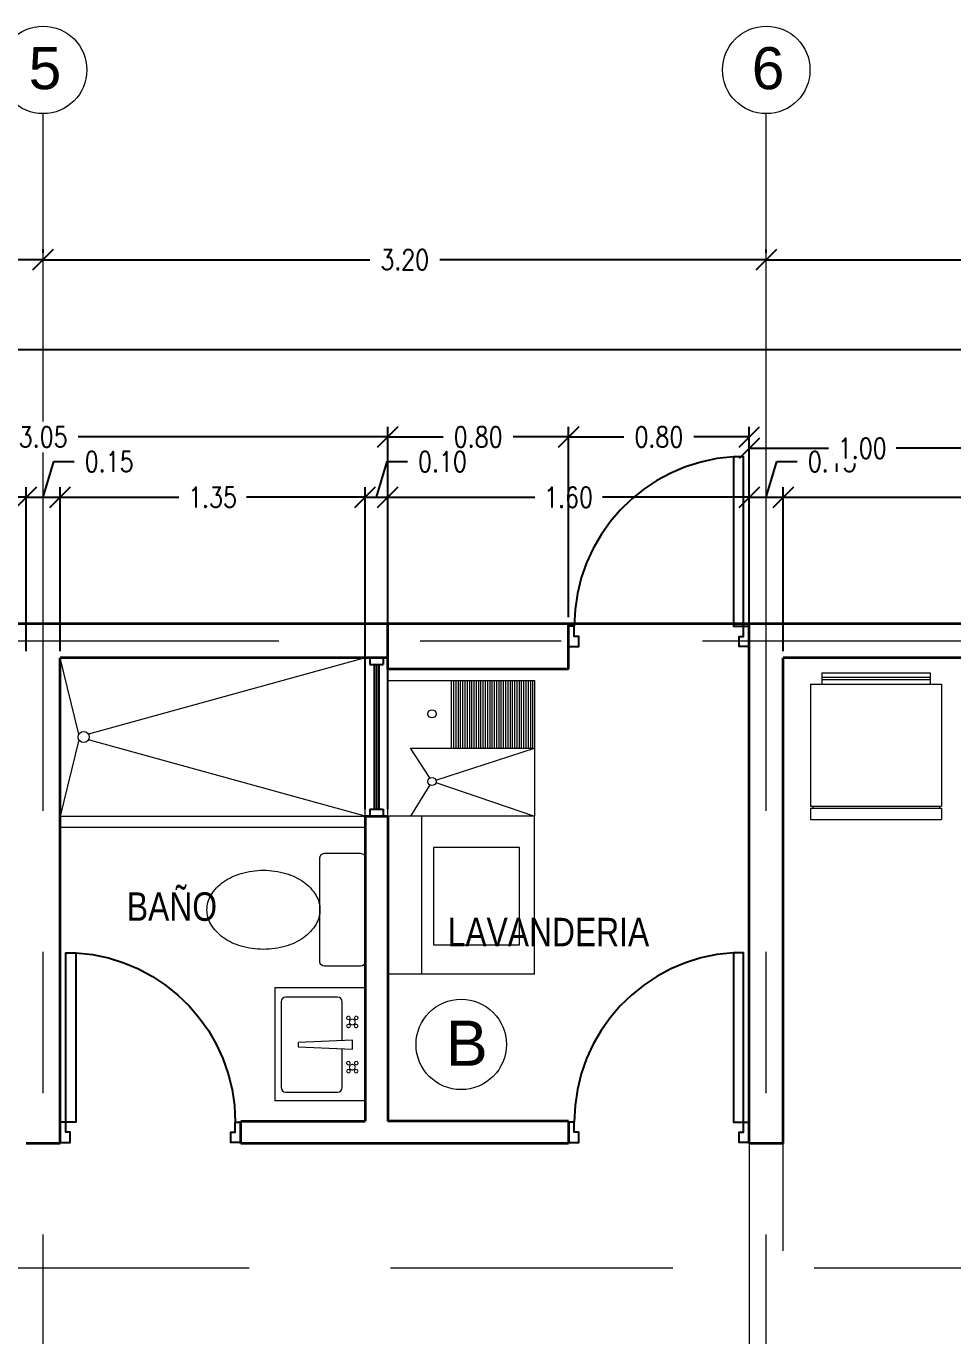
# Model space of a CAD drawing. Header units: metres. Extents: x -255 to -21, y -382 to -241.
# Drawn here: x -30.74 to -26.64, y -296.68 to -290.88 of the extents above; entities that cross this region are included whole.
import ezdxf

# ---------------------------------------------------------------- set-up
doc = ezdxf.new("R2010")
doc.units = ezdxf.units.M
doc.header["$LTSCALE"] = 5
doc.header["$MEASUREMENT"] = 0
doc.linetypes.add('CENTER2', pattern=[1.125, 0.75, -0.125, 0.125, -0.125])
doc.linetypes.add('HIDDEN', pattern=[0.375, 0.25, -0.125])
doc.layers.get('0').update_dxf_attribs({"color": 30})
for name, color, linetype, lineweight in [('A-ANNO-DIMS', 3, 'Continuous', 18), ('A-ANNO-SYMB', 3, 'Continuous', 18), ('A-ANNO-TEXT', 3, 'Continuous', 18), ('A-DOOR-FULL', 4, 'Continuous', 25), ('A-FLOR-LEVL', 7, 'Continuous', 35), ('A-FLOR-OVHD', 3, 'HIDDEN', 18), ('A-FURN', 8, 'Continuous', 18), ('A-GLAZ-FULL', 4, 'Continuous', 25), ('A-WALL-FULL-EXTR', 7, 'Continuous', 35), ('A-WALL-FULL-INTR', 7, 'Continuous', 35)]:
    doc.layers.add(name, color=color, linetype=linetype, lineweight=lineweight)
doc.styles.add('E-ROMANS', font='romans.shx', dxfattribs={"width": 0.8})
doc.styles.get("Standard").update_dxf_attribs({"font": 'arial.ttf'})
doc.dimstyles.new('E-0050_TICK_18', dxfattribs={"dimscale": 0.001, "dimtxt": 90, "dimasz": 90, "dimexe": 45, "dimexo": 30, "dimgap": 45, "dimtad": 0, "dimzin": 0, "dimdsep": 46, "dimtxsty": 'E-ROMANS', "dimblk": 'OBLIQUE', "dimcen": 45, "dimclrd": 256, "dimclre": 256, "dimclrt": 256, "dimadec": 0, "dimazin": 0, "dimtfac": 1, "dimtmove": 1, "dimatfit": 3, "dimldrblk": 'OPEN90', "dimfxl": 1, "dimtfill": 1, "dimtolj": 1, "dimtzin": 0, "dimarcsym": 0})

# ---------------------------------------------------------------- blocks, each defined once
blk = doc.blocks.new('INOD')
for p, q in [((0.2300000000000004, 0), (-0.2300000000000004, 0)), ((-0.25, -0.02000000000000313), (-0.25, -0.1799999999999997)), ((0.25, -0.1799999999999997), (0.25, -0.02000000000000313)), ((-0.2300000000000004, -0.2000000000000028), (0.2300000000000004, -0.2000000000000028))]:
    blk.add_line(p, q)
blk.add_lwpolyline([(-0.1750000000000007, -0.4500000000000028, 0.07067000486751854), (-0.1609207283824503, -0.5491152911856858, 0.08231393903307734), (-0.1237436867076447, -0.6267766952966412, 0.1068415809708459), (-0.06344601507280245, -0.6826346648153248, 0.1343800092874279), (0, -0.7000000000000028, 0.1343800092873677), (0.063446015072806, -0.6826346648153319, 0.1068415809707988), (0.1237436867076447, -0.6267766952966412, 0.08231393903307746), (0.1609207283824503, -0.5491152911856858, 0.07067000486751854), (0.1750000000000007, -0.4500000000000028, 0.07067000486752857), (0.1609207283824503, -0.3508847088143341, 0.08231393903311301), (0.1237436867076447, -0.2732233047033645, 0.1068415809708164), (0.06344601507280956, -0.2173653351846809, 0.1343800092874134), (0, -0.2000000000000028, 0.1343800092874061), (-0.06344601507281311, -0.2173653351846809, 0.1068415809708011), (-0.1237436867076447, -0.2732233047033645, 0.08231393903307833), (-0.1609207283824468, -0.3508847088143128, 0.07067000486753118)], format="xyb", close=True)
for centre, start, end in [((-0.2300000000000004, -0.02000000000000313), 90, 180), ((0.2300000000000004, -0.02000000000000313), 0, 90), ((-0.2300000000000004, -0.1799999999999997), 180, 270), ((0.2300000000000004, -0.1799999999999997), 270, 0)]:
    blk.add_arc(centre, 0.02, start, end)
blk = doc.blocks.new('DOOR-75')
for points in [[(-0.0700000000000216, 0.8400000000000318), (-0.0700000000000216, 0.09000000000003183), (-0.02500000000003411, 0.09000000000003183), (-0.02500000000003411, 0.8400000000000318), (-0.0700000000000216, 0.8400000000000318)], [(-0.7750000000000057, 0.09000000000000341), (-0.8000000000000114, 0.09000000000000341), (-0.8000000000000114, 0), (-0.7550000000000239, 0), (-0.7549999999999955, 0.04499999999998749), (-0.7750000000000057, 0.04499999999998749), (-0.7750000000000057, 0.09000000000000341)], [(-0.02500000000000568, 0.09000000000000341), (0, 0.09000000000000341), (0, 0), (-0.04499999999998749, 0), (-0.04500000000001592, 0.04499999999998749), (-0.02500000000000568, 0.04499999999998749), (-0.02500000000000568, 0.09000000000000341)]]:
    blk.add_lwpolyline(points)
at = {"linetype": 'HIDDEN'}
blk.add_arc((-0.02251399347244387, 0.08901315386418673), 0.7524866536258306, 93.61807986236246, 179.9248596177137, dxfattribs=at)
blk = doc.blocks.new('_Oblique')
at = {"color": 0, "linetype": 'ByBlock', "lineweight": -2}
blk.add_line((-0.5, -0.5), (0.5, 0.5), dxfattribs=at)
blk = doc.blocks.new('*D452')
at = {"layer": 'A-ANNO-DIMS', "lineweight": -2, "transparency": 16777216}
for p, q in [((-33.79326703362844, -293.5006585874729), (-33.79326703362844, -292.9244126600009)), ((-33.79326703362844, -292.9694126600009), (-32.42298131934272, -292.9694126600009)), ((-30.74326703362843, -292.9694126600009), (-32.11355274791415, -292.9694126600009)), ((-30.74326703362843, -293.6506585874724), (-30.74326703362843, -292.9244126600009))]:
    blk.add_line(p, q, dxfattribs=at)
at = {"layer": 'A-ANNO-DIMS', "lineweight": -2, "transparency": 16777216, "xscale": 0.09, "yscale": 0.09, "zscale": 0.09, "rotation": 180}
blk.add_blockref('_Oblique', (-33.79326703362844, -292.9694126600009), dxfattribs=at)
at = {"layer": 'A-ANNO-DIMS', "lineweight": -2, "transparency": 16777216, "xscale": 0.09, "yscale": 0.09, "zscale": 0.09}
blk.add_blockref('_Oblique', (-30.74326703362843, -292.9694126600009), dxfattribs=at)
at = {"layer": 'A-ANNO-DIMS', "transparency": 16777216, "insert": (-32.26826703362843, -292.9694126600009), "char_height": 0.09, "attachment_point": 5, "style": 'E-ROMANS', "bg_fill": 3, "box_fill_scale": 1.25, "bg_fill_color": 256, "bg_fill_true_color": 13158600, "bg_fill_transparency": 0}
blk.add_mtext('\\A1;3.05', dxfattribs=at)
blk = doc.blocks.new('_Open90')
at = {"color": 0, "linetype": 'ByBlock', "lineweight": -2}
for p, q in [((0, 0), (-1, 0)), ((-0.5, 0.5), (0, 0)), ((0, 0), (-0.5, -0.5))]:
    blk.add_line(p, q, dxfattribs=at)
blk = doc.blocks.new('*D453')
at = {"layer": 'A-ANNO-DIMS', "lineweight": -2, "transparency": 16777216}
for p, q in [((-30.66826703362844, -292.9694126600009), (-30.62101703362844, -292.8119126600009)), ((-30.62101703362844, -292.8119126600009), (-30.53101703362844, -292.8119126600009)), ((-30.74326703362843, -293.6506585874724), (-30.74326703362843, -292.9244126600009)), ((-30.74326703362843, -292.9694126600009), (-30.59326703362845, -292.9694126600009)), ((-30.59326703362845, -293.6506585874718), (-30.59326703362845, -292.9244126600009))]:
    blk.add_line(p, q, dxfattribs=at)
at = {"layer": 'A-ANNO-DIMS', "lineweight": -2, "transparency": 16777216, "xscale": 0.09, "yscale": 0.09, "zscale": 0.09, "rotation": 180}
blk.add_blockref('_Oblique', (-30.74326703362843, -292.9694126600009), dxfattribs=at)
at = {"layer": 'A-ANNO-DIMS', "lineweight": -2, "transparency": 16777216, "xscale": 0.09, "yscale": 0.09, "zscale": 0.09}
blk.add_blockref('_Oblique', (-30.59326703362845, -292.9694126600009), dxfattribs=at)
at = {"layer": 'A-ANNO-DIMS', "transparency": 16777216, "insert": (-30.37630274791415, -292.8119126600009), "char_height": 0.09, "attachment_point": 5, "style": 'E-ROMANS', "bg_fill": 3, "box_fill_scale": 1.25, "bg_fill_color": 256, "bg_fill_true_color": 13158600, "bg_fill_transparency": 0}
blk.add_mtext('\\A1;0.15', dxfattribs=at)
blk = doc.blocks.new('*D454')
at = {"layer": 'A-ANNO-DIMS', "lineweight": -2, "transparency": 16777216}
for p, q in [((-30.59326703362845, -293.6506585874718), (-30.59326703362845, -292.9244126600009)), ((-30.59326703362845, -292.9694126600009), (-30.06783846219977, -292.9694126600009)), ((-29.24326703362823, -292.9694126600009), (-29.76869560505691, -292.9694126600009)), ((-29.24326703362823, -294.3506585874761), (-29.24326703362823, -292.9244126600009))]:
    blk.add_line(p, q, dxfattribs=at)
at = {"layer": 'A-ANNO-DIMS', "lineweight": -2, "transparency": 16777216, "xscale": 0.09, "yscale": 0.09, "zscale": 0.09, "rotation": 180}
blk.add_blockref('_Oblique', (-30.59326703362845, -292.9694126600009), dxfattribs=at)
at = {"layer": 'A-ANNO-DIMS', "lineweight": -2, "transparency": 16777216, "xscale": 0.09, "yscale": 0.09, "zscale": 0.09}
blk.add_blockref('_Oblique', (-29.24326703362823, -292.9694126600009), dxfattribs=at)
at = {"layer": 'A-ANNO-DIMS', "transparency": 16777216, "insert": (-29.91826703362834, -292.9694126600009), "char_height": 0.09, "attachment_point": 5, "style": 'E-ROMANS', "bg_fill": 3, "box_fill_scale": 1.25, "bg_fill_color": 256, "bg_fill_true_color": 13158600, "bg_fill_transparency": 0}
blk.add_mtext('\\A1;1.35', dxfattribs=at)
blk = doc.blocks.new('*D455')
at = {"layer": 'A-ANNO-DIMS', "lineweight": -2, "transparency": 16777216}
for p, q in [((-29.19326703362833, -292.9694126600009), (-29.14601703362833, -292.8119126600009)), ((-29.14601703362833, -292.8119126600009), (-29.05601703362833, -292.8119126600009)), ((-29.24326703362823, -294.3506585874761), (-29.24326703362823, -292.9244126600009)), ((-29.24326703362823, -292.9694126600009), (-29.14326703362843, -292.9694126600009)), ((-29.14326703362843, -294.3506585874761), (-29.14326703362843, -292.9244126600009))]:
    blk.add_line(p, q, dxfattribs=at)
at = {"layer": 'A-ANNO-DIMS', "lineweight": -2, "transparency": 16777216, "xscale": 0.09, "yscale": 0.09, "zscale": 0.09, "rotation": 180}
blk.add_blockref('_Oblique', (-29.24326703362823, -292.9694126600009), dxfattribs=at)
at = {"layer": 'A-ANNO-DIMS', "lineweight": -2, "transparency": 16777216, "xscale": 0.09, "yscale": 0.09, "zscale": 0.09}
blk.add_blockref('_Oblique', (-29.14326703362843, -292.9694126600009), dxfattribs=at)
at = {"layer": 'A-ANNO-DIMS', "transparency": 16777216, "insert": (-28.90130274791404, -292.8119126600009), "char_height": 0.09, "attachment_point": 5, "style": 'E-ROMANS', "bg_fill": 3, "box_fill_scale": 1.25, "bg_fill_color": 256, "bg_fill_true_color": 13158600, "bg_fill_transparency": 0}
blk.add_mtext('\\A1;0.10', dxfattribs=at)
blk = doc.blocks.new('*D456')
at = {"layer": 'A-ANNO-DIMS', "lineweight": -2, "transparency": 16777216}
for p, q in [((-29.14326703362843, -294.3506585874761), (-29.14326703362843, -292.9244126600009)), ((-29.14326703362843, -292.9694126600009), (-28.49283846219986, -292.9694126600009)), ((-27.54326703362844, -292.9694126600009), (-28.19369560505701, -292.9694126600009)), ((-27.54326703362844, -293.5006585874725), (-27.54326703362844, -292.9244126600009))]:
    blk.add_line(p, q, dxfattribs=at)
at = {"layer": 'A-ANNO-DIMS', "lineweight": -2, "transparency": 16777216, "xscale": 0.09, "yscale": 0.09, "zscale": 0.09, "rotation": 180}
blk.add_blockref('_Oblique', (-29.14326703362843, -292.9694126600009), dxfattribs=at)
at = {"layer": 'A-ANNO-DIMS', "lineweight": -2, "transparency": 16777216, "xscale": 0.09, "yscale": 0.09, "zscale": 0.09}
blk.add_blockref('_Oblique', (-27.54326703362844, -292.9694126600009), dxfattribs=at)
at = {"layer": 'A-ANNO-DIMS', "transparency": 16777216, "insert": (-28.34326703362844, -292.9694126600009), "char_height": 0.09, "attachment_point": 5, "style": 'E-ROMANS', "bg_fill": 3, "box_fill_scale": 1.25, "bg_fill_color": 256, "bg_fill_true_color": 13158600, "bg_fill_transparency": 0}
blk.add_mtext('\\A1;1.60', dxfattribs=at)
blk = doc.blocks.new('*D457')
at = {"layer": 'A-ANNO-DIMS', "lineweight": -2, "transparency": 16777216}
for p, q in [((-27.46826703362844, -292.9694126600009), (-27.42101703362844, -292.8119126600009)), ((-27.42101703362844, -292.8119126600009), (-27.33101703362844, -292.8119126600009)), ((-27.54326703362844, -293.5006585874725), (-27.54326703362844, -292.9244126600009)), ((-27.54326703362844, -292.9694126600009), (-27.39326703362843, -292.9694126600009)), ((-27.39326703362843, -293.6506585874724), (-27.39326703362843, -292.9244126600009))]:
    blk.add_line(p, q, dxfattribs=at)
at = {"layer": 'A-ANNO-DIMS', "lineweight": -2, "transparency": 16777216, "xscale": 0.09, "yscale": 0.09, "zscale": 0.09, "rotation": 180}
blk.add_blockref('_Oblique', (-27.54326703362844, -292.9694126600009), dxfattribs=at)
at = {"layer": 'A-ANNO-DIMS', "lineweight": -2, "transparency": 16777216, "xscale": 0.09, "yscale": 0.09, "zscale": 0.09}
blk.add_blockref('_Oblique', (-27.39326703362843, -292.9694126600009), dxfattribs=at)
at = {"layer": 'A-ANNO-DIMS', "transparency": 16777216, "insert": (-27.17630274791415, -292.8119126600009), "char_height": 0.09, "attachment_point": 5, "style": 'E-ROMANS', "bg_fill": 3, "box_fill_scale": 1.25, "bg_fill_color": 256, "bg_fill_true_color": 13158600, "bg_fill_transparency": 0}
blk.add_mtext('\\A1;0.15', dxfattribs=at)
blk = doc.blocks.new('*D458')
at = {"layer": 'A-ANNO-DIMS', "lineweight": -2, "transparency": 16777216}
for p, q in [((-27.39326703362843, -293.6506585874724), (-27.39326703362843, -292.9244126600009)), ((-27.39326703362843, -292.9694126600009), (-26.02298131934272, -292.9694126600009)), ((-24.34326703362844, -292.9694126600009), (-25.71355274791415, -292.9694126600009)), ((-24.34326703362844, -293.6506585874723), (-24.34326703362844, -292.9244126600009))]:
    blk.add_line(p, q, dxfattribs=at)
at = {"layer": 'A-ANNO-DIMS', "lineweight": -2, "transparency": 16777216, "xscale": 0.09, "yscale": 0.09, "zscale": 0.09, "rotation": 180}
blk.add_blockref('_Oblique', (-27.39326703362843, -292.9694126600009), dxfattribs=at)
at = {"layer": 'A-ANNO-DIMS', "lineweight": -2, "transparency": 16777216, "xscale": 0.09, "yscale": 0.09, "zscale": 0.09}
blk.add_blockref('_Oblique', (-24.34326703362844, -292.9694126600009), dxfattribs=at)
at = {"layer": 'A-ANNO-DIMS', "transparency": 16777216, "insert": (-25.86826703362843, -292.9694126600009), "char_height": 0.09, "attachment_point": 5, "style": 'E-ROMANS', "bg_fill": 3, "box_fill_scale": 1.25, "bg_fill_color": 256, "bg_fill_true_color": 13158600, "bg_fill_transparency": 0}
blk.add_mtext('\\A1;3.05', dxfattribs=at)
blk = doc.blocks.new('*D467')
at = {"layer": 'A-ANNO-DIMS', "lineweight": -2, "transparency": 16777216}
for p, q in [((-32.19326703362842, -293.5006585874726), (-32.19326703362842, -292.6576192686562)), ((-29.14326703362836, -293.5006585874723), (-29.14326703362836, -292.6576192686562)), ((-32.19326703362842, -292.7026192686562), (-30.82298131934267, -292.7026192686562)), ((-29.14326703362836, -292.7026192686562), (-30.5135527479141, -292.7026192686562))]:
    blk.add_line(p, q, dxfattribs=at)
at = {"layer": 'A-ANNO-DIMS', "lineweight": -2, "transparency": 16777216, "xscale": 0.09, "yscale": 0.09, "zscale": 0.09, "rotation": 180}
blk.add_blockref('_Oblique', (-32.19326703362842, -292.7026192686562), dxfattribs=at)
at = {"layer": 'A-ANNO-DIMS', "lineweight": -2, "transparency": 16777216, "xscale": 0.09, "yscale": 0.09, "zscale": 0.09}
blk.add_blockref('_Oblique', (-29.14326703362836, -292.7026192686562), dxfattribs=at)
at = {"layer": 'A-ANNO-DIMS', "transparency": 16777216, "insert": (-30.66826703362839, -292.7026192686562), "char_height": 0.09, "attachment_point": 5, "style": 'E-ROMANS', "bg_fill": 3, "box_fill_scale": 1.25, "bg_fill_color": 256, "bg_fill_true_color": 13158600, "bg_fill_transparency": 0}
blk.add_mtext('\\A1;3.05', dxfattribs=at)
blk = doc.blocks.new('*D268')
at = {"layer": 'A-ANNO-DIMS', "lineweight": -2, "transparency": 16777216}
for p, q in [((-28.34326703362834, -293.5006585874723), (-28.34326703362834, -292.6576192686562)), ((-27.54326703362844, -293.5006585874725), (-27.54326703362844, -292.6576192686562)), ((-28.34326703362834, -292.7026192686562), (-28.09798131934268, -292.7026192686562)), ((-27.54326703362844, -292.7026192686562), (-27.78855274791411, -292.7026192686562))]:
    blk.add_line(p, q, dxfattribs=at)
at = {"layer": 'A-ANNO-DIMS', "lineweight": -2, "transparency": 16777216, "xscale": 0.09, "yscale": 0.09, "zscale": 0.09, "rotation": 180}
blk.add_blockref('_Oblique', (-28.34326703362834, -292.7026192686562), dxfattribs=at)
at = {"layer": 'A-ANNO-DIMS', "lineweight": -2, "transparency": 16777216, "xscale": 0.09, "yscale": 0.09, "zscale": 0.09}
blk.add_blockref('_Oblique', (-27.54326703362844, -292.7026192686562), dxfattribs=at)
at = {"layer": 'A-ANNO-DIMS', "transparency": 16777216, "insert": (-27.94326703362839, -292.7026192686562), "char_height": 0.09, "attachment_point": 5, "style": 'E-ROMANS', "bg_fill": 3, "box_fill_scale": 1.25, "bg_fill_color": 256, "bg_fill_true_color": 13158600, "bg_fill_transparency": 0}
blk.add_mtext('\\A1;0.80', dxfattribs=at)
blk = doc.blocks.new('*D269')
at = {"layer": 'A-ANNO-DIMS', "lineweight": -2, "transparency": 16777216}
for p, q in [((-27.54326703362844, -293.5506585874722), (-27.54326703362844, -292.7076192686559)), ((-26.54326703362842, -293.5506585874721), (-26.54326703362842, -292.7076192686559)), ((-27.54326703362844, -292.7526192686559), (-27.19283846219986, -292.7526192686559)), ((-26.54326703362842, -292.7526192686559), (-26.893695605057, -292.7526192686559))]:
    blk.add_line(p, q, dxfattribs=at)
at = {"layer": 'A-ANNO-DIMS', "lineweight": -2, "transparency": 16777216, "xscale": 0.09, "yscale": 0.09, "zscale": 0.09, "rotation": 180}
blk.add_blockref('_Oblique', (-27.54326703362844, -292.7526192686559), dxfattribs=at)
at = {"layer": 'A-ANNO-DIMS', "lineweight": -2, "transparency": 16777216, "xscale": 0.09, "yscale": 0.09, "zscale": 0.09}
blk.add_blockref('_Oblique', (-26.54326703362842, -292.7526192686559), dxfattribs=at)
at = {"layer": 'A-ANNO-DIMS', "transparency": 16777216, "insert": (-27.04326703362843, -292.7526192686559), "char_height": 0.09, "attachment_point": 5, "style": 'E-ROMANS', "bg_fill": 3, "box_fill_scale": 1.25, "bg_fill_color": 256, "bg_fill_true_color": 13158600, "bg_fill_transparency": 0}
blk.add_mtext('\\A1;1.00', dxfattribs=at)
blk = doc.blocks.new('*D468')
at = {"layer": 'A-ANNO-DIMS', "lineweight": -2, "transparency": 16777216}
for p, q in [((-43.54326703362847, -293.5006585874723), (-43.54326703362847, -292.2721861110086)), ((-24.19326703362844, -293.5006585874723), (-24.19326703362844, -292.2721861110086)), ((-43.54326703362847, -292.3171861110087), (-34.0521241764856, -292.3171861110087)), ((-24.19326703362844, -292.3171861110087), (-33.68440989077131, -292.3171861110087))]:
    blk.add_line(p, q, dxfattribs=at)
at = {"layer": 'A-ANNO-DIMS', "lineweight": -2, "transparency": 16777216, "xscale": 0.09, "yscale": 0.09, "zscale": 0.09, "rotation": 180}
blk.add_blockref('_Oblique', (-43.54326703362847, -292.3171861110087), dxfattribs=at)
at = {"layer": 'A-ANNO-DIMS', "lineweight": -2, "transparency": 16777216, "xscale": 0.09, "yscale": 0.09, "zscale": 0.09}
blk.add_blockref('_Oblique', (-24.19326703362844, -292.3171861110087), dxfattribs=at)
at = {"layer": 'A-ANNO-DIMS', "transparency": 16777216, "insert": (-33.86826703362846, -292.3171861110087), "char_height": 0.09, "attachment_point": 5, "style": 'E-ROMANS', "bg_fill": 3, "box_fill_scale": 1.25, "bg_fill_color": 256, "bg_fill_true_color": 13158600, "bg_fill_transparency": 0}
blk.add_mtext('\\A1;19.35', dxfattribs=at)
blk = doc.blocks.new('*D275')
at = {"layer": 'A-ANNO-DIMS', "lineweight": -2, "transparency": 16777216}
for p, q in [((-33.86826703362846, -291.8883245157544), (-33.86826703362846, -291.8733245157543)), ((-30.66826703362847, -291.8883245157544), (-30.66826703362847, -291.8733245157543)), ((-33.86826703362846, -291.9183245157544), (-32.42298131934275, -291.9183245157544)), ((-30.66826703362847, -291.9183245157544), (-32.11355274791418, -291.9183245157544))]:
    blk.add_line(p, q, dxfattribs=at)
at = {"layer": 'A-ANNO-DIMS', "lineweight": -2, "transparency": 16777216, "xscale": 0.09, "yscale": 0.09, "zscale": 0.09, "rotation": 180}
blk.add_blockref('_Oblique', (-33.86826703362846, -291.9183245157544), dxfattribs=at)
at = {"layer": 'A-ANNO-DIMS', "lineweight": -2, "transparency": 16777216, "xscale": 0.09, "yscale": 0.09, "zscale": 0.09}
blk.add_blockref('_Oblique', (-30.66826703362847, -291.9183245157544), dxfattribs=at)
at = {"layer": 'A-ANNO-DIMS', "transparency": 16777216, "insert": (-32.26826703362846, -291.9183245157544), "char_height": 0.09, "attachment_point": 5, "style": 'E-ROMANS', "bg_fill": 3, "box_fill_scale": 1.25, "bg_fill_color": 256, "bg_fill_true_color": 13158600, "bg_fill_transparency": 0}
blk.add_mtext('\\A1;3.20', dxfattribs=at)
blk = doc.blocks.new('*D276')
at = {"layer": 'A-ANNO-DIMS', "lineweight": -2, "transparency": 16777216}
for p, q in [((-30.66826703362847, -291.8883245157544), (-30.66826703362847, -291.8733245157543)), ((-27.46826703362845, -291.8883245157544), (-27.46826703362845, -291.8733245157543)), ((-30.66826703362847, -291.9183245157544), (-29.22298131934274, -291.9183245157544)), ((-27.46826703362845, -291.9183245157544), (-28.91355274791417, -291.9183245157544))]:
    blk.add_line(p, q, dxfattribs=at)
at = {"layer": 'A-ANNO-DIMS', "lineweight": -2, "transparency": 16777216, "xscale": 0.09, "yscale": 0.09, "zscale": 0.09, "rotation": 180}
blk.add_blockref('_Oblique', (-30.66826703362847, -291.9183245157544), dxfattribs=at)
at = {"layer": 'A-ANNO-DIMS', "lineweight": -2, "transparency": 16777216, "xscale": 0.09, "yscale": 0.09, "zscale": 0.09}
blk.add_blockref('_Oblique', (-27.46826703362845, -291.9183245157544), dxfattribs=at)
at = {"layer": 'A-ANNO-DIMS', "transparency": 16777216, "insert": (-29.06826703362846, -291.9183245157544), "char_height": 0.09, "attachment_point": 5, "style": 'E-ROMANS', "bg_fill": 3, "box_fill_scale": 1.25, "bg_fill_color": 256, "bg_fill_true_color": 13158600, "bg_fill_transparency": 0}
blk.add_mtext('\\A1;3.20', dxfattribs=at)
blk = doc.blocks.new('*D277')
at = {"layer": 'A-ANNO-DIMS', "lineweight": -2, "transparency": 16777216}
for p, q in [((-27.46826703362845, -291.8883245157544), (-27.46826703362845, -291.8733245157543)), ((-24.26826703362846, -291.8883245157544), (-24.26826703362846, -291.8733245157543)), ((-27.46826703362845, -291.9183245157544), (-26.02298131934274, -291.9183245157544)), ((-24.26826703362846, -291.9183245157544), (-25.71355274791417, -291.9183245157544))]:
    blk.add_line(p, q, dxfattribs=at)
at = {"layer": 'A-ANNO-DIMS', "lineweight": -2, "transparency": 16777216, "xscale": 0.09, "yscale": 0.09, "zscale": 0.09, "rotation": 180}
blk.add_blockref('_Oblique', (-27.46826703362845, -291.9183245157544), dxfattribs=at)
at = {"layer": 'A-ANNO-DIMS', "lineweight": -2, "transparency": 16777216, "xscale": 0.09, "yscale": 0.09, "zscale": 0.09}
blk.add_blockref('_Oblique', (-24.26826703362846, -291.9183245157544), dxfattribs=at)
at = {"layer": 'A-ANNO-DIMS', "transparency": 16777216, "insert": (-25.86826703362846, -291.9183245157544), "char_height": 0.09, "attachment_point": 5, "style": 'E-ROMANS', "bg_fill": 3, "box_fill_scale": 1.25, "bg_fill_color": 256, "bg_fill_true_color": 13158600, "bg_fill_transparency": 0}
blk.add_mtext('\\A1;3.20', dxfattribs=at)
blk = doc.blocks.new('*D531')
at = {"layer": 'A-ANNO-DIMS', "lineweight": -2, "transparency": 16777216}
for p, q in [((-29.14326703362836, -293.5006585874723), (-29.14326703362836, -292.6576192686562)), ((-28.34326703362834, -293.5006585874723), (-28.34326703362834, -292.6576192686562)), ((-29.14326703362836, -292.7026192686562), (-28.89798131934264, -292.7026192686562)), ((-28.34326703362834, -292.7026192686562), (-28.58855274791407, -292.7026192686562))]:
    blk.add_line(p, q, dxfattribs=at)
at = {"layer": 'A-ANNO-DIMS', "lineweight": -2, "transparency": 16777216, "xscale": 0.09, "yscale": 0.09, "zscale": 0.09, "rotation": 180}
blk.add_blockref('_Oblique', (-29.14326703362836, -292.7026192686562), dxfattribs=at)
at = {"layer": 'A-ANNO-DIMS', "lineweight": -2, "transparency": 16777216, "xscale": 0.09, "yscale": 0.09, "zscale": 0.09}
blk.add_blockref('_Oblique', (-28.34326703362834, -292.7026192686562), dxfattribs=at)
at = {"layer": 'A-ANNO-DIMS', "transparency": 16777216, "insert": (-28.74326703362835, -292.7026192686562), "char_height": 0.09, "attachment_point": 5, "style": 'E-ROMANS', "bg_fill": 3, "box_fill_scale": 1.25, "bg_fill_color": 256, "bg_fill_true_color": 13158600, "bg_fill_transparency": 0}
blk.add_mtext('\\A1;0.80', dxfattribs=at)

msp = doc.modelspace()

# ---------------------------------------------------------------- linework, layer by layer
at = {"layer": 'A-ANNO-SYMB', "linetype": 'CENTER2'}
for p, q in [((-30.66826703362847, -305.6074664476688), (-30.66826703362847, -291.2716229807813)), ((-27.46826703362848, -305.6074664476688), (-27.46826703362845, -291.2716229807813)), ((-44.6252608537549, -293.6056585874724), (-23.26826703362846, -293.6056585874724))]:
    msp.add_line(p, q, dxfattribs=at)
at = {"layer": 'A-ANNO-SYMB', "linetype": 'HIDDEN'}
msp.add_lwpolyline([(-44.71673002952647, -296.1299326320494), (-44.71673002952647, -296.3806585874723), (-40.6443573583843, -296.3806585874723), (-40.6443573583843, -294.9471953948263), (-31.00606788825855, -294.9471953948263), (-31.00606788825855, -296.3806585874723), (-31.00606788825855, -296.3806585874723), (-22.95501839538429, -296.3806585874723), (-22.95501839538433, -296.1299326320494)], dxfattribs=at)
at = {"layer": 'A-ANNO-SYMB', "linetype": 'CENTER2'}
for centre in [(-30.66826703362847, -291.0780810475501), (-27.46826703362845, -291.0780810475501)]:
    msp.add_circle(centre, 0.1935419332312169, dxfattribs=at)
at = {"layer": 'A-FLOR-OVHD'}
for p, q in [((-27.5432670336285, -295.830658587473), (-27.54326703362853, -296.7306585874721)), ((-27.39326703362845, -298.1806585874723), (-27.39326703362848, -295.830658587473))]:
    msp.add_line(p, q, dxfattribs=at)
at = {"layer": 'A-FURN'}
for p, q in [((-30.50994583833375, -294.0182712862528), (-30.59326703362814, -293.680658587473)), ((-29.24326703362879, -293.6806585874727), (-30.46747509129273, -294.0182712862528)), ((-29.24326703361856, -294.380658587476), (-29.24326703362901, -293.6806585874728)), ((-29.14326703362843, -294.380658587476), (-29.14326703362838, -293.7306585874722)), ((-29.14326703362843, -293.7806585874722), (-28.4932670336284, -293.7806585874722)), ((-28.86225216107286, -293.7806585874722), (-28.86225216107286, -294.0806585874723)), ((-28.85225216107287, -293.7806585874722), (-28.85225216107287, -294.0806585874723)), ((-28.84225216107288, -293.7806585874722), (-28.84225216107288, -294.0806585874723)), ((-28.83225216107289, -293.7806585874722), (-28.83225216107289, -294.0806585874723)), ((-28.8222521610729, -293.7806585874722), (-28.8222521610729, -294.0806585874723)), ((-28.81225216107291, -293.7806585874722), (-28.81225216107291, -294.0806585874723)), ((-28.80225216107291, -293.7806585874722), (-28.80225216107291, -294.0806585874723)), ((-28.79225216107292, -293.7806585874722), (-28.79225216107292, -294.0806585874723)), ((-28.78225216107293, -293.7806585874722), (-28.78225216107293, -294.0806585874723)), ((-28.77225216107294, -293.7806585874722), (-28.77225216107294, -294.0806585874723)), ((-28.76225216107295, -293.7806585874722), (-28.76225216107295, -294.0806585874723)), ((-28.75225216107296, -293.7806585874722), (-28.75225216107296, -294.0806585874723)), ((-28.74225216107297, -293.7806585874722), (-28.74225216107297, -294.0806585874723)), ((-28.73225216107298, -293.7806585874722), (-28.73225216107298, -294.0806585874723)), ((-28.72225216107299, -293.7806585874722), (-28.72225216107299, -294.0806585874723)), ((-28.71225216107302, -293.7806585874722), (-28.71225216107302, -294.0806585874723)), ((-28.712252161073, -293.7806585874722), (-28.712252161073, -294.0806585874723)), ((-28.70225216107303, -293.7806585874722), (-28.70225216107303, -294.0806585874723)), ((-28.70225216107301, -293.7806585874722), (-28.70225216107301, -294.0806585874723)), ((-28.69225216107304, -293.7806585874722), (-28.69225216107304, -294.0806585874723)), ((-28.69225216107301, -293.7806585874722), (-28.69225216107301, -294.0806585874723)), ((-28.68225216107305, -293.7806585874722), (-28.68225216107305, -294.0806585874723)), ((-28.68225216107302, -293.7806585874722), (-28.68225216107302, -294.0806585874723)), ((-28.67225216107306, -293.7806585874722), (-28.67225216107306, -294.0806585874723)), ((-28.67225216107303, -293.7806585874722), (-28.67225216107303, -294.0806585874723)), ((-28.66225216107307, -293.7806585874722), (-28.66225216107307, -294.0806585874723)), ((-28.65225216107308, -293.7806585874722), (-28.65225216107308, -294.0806585874723)), ((-28.64225216107309, -293.7806585874722), (-28.64225216107309, -294.0806585874723)), ((-28.6322521610731, -293.7806585874722), (-28.6322521610731, -294.0806585874723)), ((-28.62225216107311, -293.7806585874722), (-28.62225216107311, -294.0806585874723)), ((-28.61225216107312, -293.7806585874722), (-28.61225216107312, -294.0806585874723)), ((-28.60225216107312, -293.7806585874722), (-28.60225216107312, -294.0806585874723)), ((-28.59225216107313, -293.7806585874722), (-28.59225216107313, -294.0806585874723)), ((-28.59225216107313, -293.7806585874722), (-28.59225216107313, -294.0806585874723)), ((-28.58225216107314, -293.7806585874722), (-28.58225216107314, -294.0806585874723)), ((-28.57225216107315, -293.7806585874722), (-28.57225216107315, -294.0806585874723)), ((-28.56225216107316, -293.7806585874722), (-28.56225216107316, -294.0806585874723)), ((-28.55225216107317, -293.7806585874722), (-28.55225216107317, -294.0806585874723)), ((-28.54225216107318, -293.7806585874722), (-28.54225216107318, -294.0806585874723)), ((-28.53225216107319, -293.7806585874722), (-28.53225216107319, -294.0806585874723)), ((-28.5222521610732, -293.7806585874722), (-28.5222521610732, -294.0806585874723)), ((-28.51225216107321, -293.7806585874722), (-28.51225216107321, -294.0806585874723)), ((-28.50225216107322, -293.7806585874722), (-28.50225216107322, -294.0806585874723)), ((-28.4932670336284, -293.7806585874722), (-28.4932670336284, -294.3806585874722)), ((-30.50994583833381, -294.0430458886933), (-30.59326703362802, -294.3806585874732)), ((-29.24326703362865, -294.3806585874732), (-30.46747509129273, -294.0430458886933)), ((-28.95743243872428, -294.2123397260134), (-29.04326703362844, -294.0806585874723)), ((-29.04326703362844, -294.0806585874723), (-28.4932670336284, -294.0806585874723)), ((-28.93013254329335, -294.2224556785169), (-28.4932670336284, -294.0806585874723)), ((-28.95714282393411, -294.2428931488943), (-29.04326703362844, -294.3806585874722)), ((-28.9301915651229, -294.2327907282518), (-28.4932670336284, -294.3806585874722)), ((-30.59326703362871, -294.3806585874732), (-29.24326703362912, -294.3806585874732)), ((-28.4932670336284, -294.3806585874722), (-29.14326703362843, -294.3806585874723)), ((-30.59326703362871, -294.4306585874733), (-29.24326703362842, -294.4306585874733)), ((-29.64326703363004, -295.1417528166067), (-29.64326703363004, -295.6417528166067)), ((-29.24326703363222, -295.1417528166067), (-29.64326703363004, -295.1417528166067)), ((-29.61502823428345, -295.2024990291584), (-29.61502823428345, -295.5824990291595)), ((-29.36502823428345, -295.182499029158), (-29.59502823428302, -295.182499029158)), ((-29.34502823428302, -295.3743740291584), (-29.34502823428302, -295.2024990291584)), ((-29.34502823428302, -295.5824990291595), (-29.34502823428302, -295.4106240291595)), ((-29.24326703362858, -295.6417528166067), (-29.64326703363004, -295.6417528166067)), ((-29.59502823428302, -295.6024990291599), (-29.36502823428345, -295.6024990291599))]:
    msp.add_line(p, q, dxfattribs=at)
at = {"layer": 'A-FURN', "linetype": 'HIDDEN'}
for p, q in [((-27.22230757959709, -293.7465441982633), (-27.22230757959703, -293.7965441982634)), ((-27.22230757959703, -293.7465441982633), (-26.74230757959729, -293.7465441982633)), ((-27.22230757959714, -293.7665441982633), (-26.74230757959718, -293.7665441982633)), ((-27.22230757959714, -293.7765441982634), (-26.74230757959718, -293.7765441982634)), ((-26.74230757959718, -293.7465441982633), (-26.74230757959718, -293.7965441982634)), ((-27.27230757959721, -293.7965441982634), (-26.69230757959717, -293.7965441982634)), ((-27.27230757959704, -293.7965441982634), (-27.27230757959714, -294.3365441982634)), ((-26.69230757959711, -293.7965441982634), (-26.6923075795971, -294.3365441982634)), ((-27.2723075795972, -294.3365441982634), (-26.69230757959716, -294.3365441982634)), ((-27.27230757959714, -294.3465441982634), (-27.2723075795972, -294.3965441982633)), ((-27.2723075795972, -294.3465441982634), (-26.69230757959716, -294.3465441982634)), ((-27.26230757959721, -294.3365441982634), (-27.26230757959715, -294.3465441982634)), ((-26.7023075795972, -294.3365441982634), (-26.70230757959715, -294.3465441982634)), ((-26.6923075795971, -294.3465441982634), (-26.69230757959716, -294.3965441982633)), ((-28.99326703362843, -294.3806585874718), (-28.99326703362843, -295.0806585874719)), ((-28.4932670336284, -295.0806585874719), (-28.4932670336284, -294.3806585874718)), ((-27.2723075795972, -294.3965441982633), (-26.69230757959716, -294.3965441982633)), ((-28.4932670336284, -295.0806585874719), (-29.14326703362851, -295.0806585874718))]:
    msp.add_line(p, q, dxfattribs=at)
msp.add_lwpolyline([(-28.56004105347762, -294.5201533665849), (-28.94103564385912, -294.5201533665849), (-28.94103564385912, -294.9507679509572), (-28.56004105347762, -294.9507679509572)], close=True, dxfattribs=at)
at = {"layer": 'A-FURN'}
for points, const_width in [([(-29.31749432923148, -295.2818152057017, -1), (-29.31749432923148, -295.2668152057022, -1)], 0.005), ([(-29.30002823428113, -295.2799990291579, 1), (-29.30002823428113, -295.3049990291593, 1)], 0.004999999999999999), ([(-29.28256213933077, -295.2818152057017, 1), (-29.28256213933077, -295.2668152057022, 1)], 0.005), ([(-29.32435432443431, -295.3100428478184, -1), (-29.30935432443489, -295.3100428478184, -1)], 0.005), ([(-29.27570214412794, -295.3100428478184, 1), (-29.29070214412736, -295.3100428478184, 1)], 0.005), ([(-29.31749432923148, -295.4818152057024, -1), (-29.31749432923148, -295.4668152056993, -1)], 0.005), ([(-29.28256213933077, -295.4818152057024, 1), (-29.28256213933077, -295.4668152056993, 1)], 0.005), ([(-29.32435432443431, -295.5100428478191, -1), (-29.30935432443489, -295.5100428478191, -1)], 0.005), ([(-29.30002823428113, -295.4799990291586, 1), (-29.30002823428113, -295.50499902916, 1)], 0.004999999999999999), ([(-29.27570214412794, -295.5100428478191, 1), (-29.29070214412736, -295.5100428478191, 1)], 0.005)]:
    msp.add_lwpolyline(points, format="xyb", close=True, dxfattribs=dict(at, const_width=const_width))
msp.add_lwpolyline([(-29.54002823428273, -295.3824990291587), (-29.54002823428273, -295.4024990291592), (-29.30002823428113, -295.4124990291576), (-29.30002823428113, -295.3724990291603)], close=True, dxfattribs=at)
for centre, radius in [((-28.94753477831009, -293.9283571518556), 0.01812527434458389), ((-30.48871046481327, -294.0306585874731), 0.02458426976906842), ((-28.94753477831011, -294.228104067434), 0.01812527434458389), ((-28.81826703362846, -295.3917528166067), 0.2)]:
    msp.add_circle(centre, radius, dxfattribs=at)
for centre, start, end in [((-29.59502823428299, -295.2024990291589), 90, 180), ((-29.36502823428343, -295.2024990291589), 7.016477563892661e-15, 90), ((-29.59502823428299, -295.5824990291599), 180, 270), ((-29.36502823428343, -295.582499029159), 270, 7.016477563892661e-15)]:
    msp.add_arc(centre, 0.02, start, end, dxfattribs=at)
at = {"layer": 'A-GLAZ-FULL'}
for p, q in [((-29.22326703362851, -293.6806585874727), (-29.22326703362845, -293.7106585874728)), ((-29.22326703362851, -293.7106585874728), (-29.16326703362851, -293.7106585874728)), ((-29.20326703362853, -293.7106585874728), (-29.20326703362854, -294.3506585874759)), ((-29.19326703362848, -293.7106585874728), (-29.19326703362849, -294.3506585874759)), ((-29.18326703362849, -293.7106585874728), (-29.1832670336285, -294.3506585874759)), ((-29.16326703362851, -293.6806585874727), (-29.16326703362851, -293.7106585874728)), ((-29.22326703362847, -294.3506585874759), (-29.16326703362852, -294.3506585874759)), ((-29.22326703362847, -294.3506585874759), (-29.22326703362847, -294.380658587476)), ((-29.16326703362841, -294.3506585874759), (-29.16326703362852, -294.380658587476))]:
    msp.add_line(p, q, dxfattribs=at)
at = {"layer": 'A-WALL-FULL-EXTR'}
for p, q in [((-29.14326703362837, -293.6806585874722), (-29.14326703362836, -293.5306585874723)), ((-27.5432670336285, -295.830658587473), (-27.54326703362844, -293.5306585874724)), ((-26.54326703362841, -293.5306585874723), (-27.54326703362845, -293.5306585874723)), ((-30.59326703362847, -295.8306585874727), (-30.59326703362845, -293.6806585874722)), ((-27.39326703362848, -295.830658587473), (-27.39326703362843, -293.6806585874724)), ((-26.54326703362843, -293.6806585874724), (-27.39326703362843, -293.6806585874724)), ((-30.59326703362846, -295.8306585874726), (-30.74326703362836, -295.8306585874727)), ((-27.39326703362848, -295.830658587473), (-27.5432670336285, -295.830658587473))]:
    msp.add_line(p, q, dxfattribs=at)
for points in [[(-29.14326703362836, -293.5306585874723), (-32.19326703362842, -293.5306585874725)], [(-29.14326703362837, -293.6806585874722), (-30.59326703362845, -293.6806585874722)]]:
    msp.add_lwpolyline(points, dxfattribs=at)
at = {"layer": 'A-WALL-FULL-INTR'}
for p, q in [((-29.24326703361856, -294.3806585874732), (-29.24326703362859, -295.7306585874729)), ((-29.79326703362843, -295.8306585874728), (-29.79326703362843, -295.7306585874728)), ((-29.79326703362843, -295.7306585874728), (-29.24326703362859, -295.7306585874728)), ((-28.3432670336285, -295.7306585874725), (-29.1432670336286, -295.7306585874728)), ((-28.3432670336285, -295.7306585874725), (-28.34326703362851, -295.8306585874726)), ((-28.34326703362851, -295.8306585874726), (-29.79326703362843, -295.8306585874728))]:
    msp.add_line(p, q, dxfattribs=at)
msp.add_lwpolyline([(-29.24326703362823, -294.380658587476), (-29.14326703362843, -294.380658587476), (-29.14326703362859, -295.7306585874729)], dxfattribs=at)

# ---------------------------------------------------------------- block references
at = {"layer": 'A-DOOR-FULL', "xscale": -1}
msp.add_blockref('DOOR-75', (-30.59326703362844, -295.8256585874726), dxfattribs=at)
at = {"layer": 'A-DOOR-FULL'}
msp.add_blockref('DOOR-75', (-27.5432670336285, -295.8256585874726), dxfattribs=at)
at = {"layer": 'A-FURN', "xscale": -1, "rotation": 270}
msp.add_blockref('INOD', (-29.24326703362823, -294.7957798992059), dxfattribs=at)

# ---------------------------------------------------------------- texts
at = {"layer": 'A-ANNO-TEXT', "attachment_point": 1}
for s, insert, char_height in [('{\\fArial|b0|i0|c0|p34;5}', (-30.73229541381568, -290.9772990615862), 0.1860834461309322), ('{\\fArial|b0|i0|c0|p34;6}', (-27.53229541381566, -290.9772990615862), 0.1860834461309322), ('{\\fArial|b0|i0|c0|p34;B}', (-28.88697184211658, -295.2862284409616), 0.2)]:
    msp.add_mtext(s, dxfattribs=dict(at, insert=insert, char_height=char_height))
at = {"layer": 'A-ANNO-TEXT', "char_height": 0.126, "attachment_point": 1, "style": 'E-ROMANS'}
for s, insert in [('{\\fArial|b0|i0|c0|p34;BAÑO}', (-30.29770831320165, -294.7184737481689)), ('{\\fArial|b0|i0|c0|p34;LAVANDERIA}', (-28.8782548978299, -294.8312136303431))]:
    msp.add_mtext(s, dxfattribs=dict(at, insert=insert))

# ---------------------------------------------------------------- next in the draw order: dimensions: what is measured, and where the dimension line sits
at = {"layer": 'A-ANNO-DIMS'}
for base, p1, p2, picture, middle in [((-30.66826703362847, -291.9183245157544), (-33.86826703362846, -291.9183245157544), (-30.66826703362847, -291.9183245157544), '*D275', (-32.26826703362846, -291.9183245157544)), ((-30.74326703362843, -292.9694126600009), (-33.79326703362844, -293.5306585874728), (-30.74326703362843, -293.6806585874724), '*D452', (-32.26826703362843, -292.9694126600009))]:
    dim = msp.add_linear_dim(base=base, p1=p1, p2=p2, dimstyle='E-0050_TICK_18', dxfattribs=at)
    dim.commit()
    dim.dimension.update_dxf_attribs({"geometry": picture, "text_midpoint": middle})

# ---------------------------------------------------------------- next in the draw order: dimensions: what is measured, and where the dimension line sits
for base, p1, p2, picture, middle in [((-27.46826703362845, -291.9183245157544), (-30.66826703362847, -291.9183245157544), (-27.46826703362845, -291.9183245157544), '*D276', (-29.06826703362846, -291.9183245157544)), ((-30.59326703362845, -292.9694126600009), (-30.74326703362843, -293.6806585874724), (-30.59326703362845, -293.6806585874717), '*D453', (-30.48601703362844, -292.8119126600009))]:
    dim = msp.add_linear_dim(base=base, p1=p1, p2=p2, dimstyle='E-0050_TICK_18', dxfattribs=at)
    dim.commit()
    dim.dimension.update_dxf_attribs({"geometry": picture, "text_midpoint": middle})

# ---------------------------------------------------------------- next in the draw order: dimensions: what is measured, and where the dimension line sits
for base, p1, p2, picture, middle in [((-24.26826703362846, -291.9183245157544), (-27.46826703362845, -291.9183245157544), (-24.26826703362846, -291.9183245157544), '*D277', (-25.86826703362846, -291.9183245157544)), ((-29.24326703362823, -292.9694126600009), (-30.59326703362845, -293.6806585874717), (-29.24326703362823, -294.380658587476), '*D454', (-29.91826703362834, -292.9694126600009))]:
    dim = msp.add_linear_dim(base=base, p1=p1, p2=p2, dimstyle='E-0050_TICK_18', dxfattribs=at)
    dim.commit()
    dim.dimension.update_dxf_attribs({"geometry": picture, "text_midpoint": middle})

# ---------------------------------------------------------------- next in the draw order: dimensions: what is measured, and where the dimension line sits
dim = msp.add_linear_dim(base=(-29.14326703362843, -292.9694126600009), p1=(-29.24326703362823, -294.380658587476), p2=(-29.14326703362843, -294.380658587476), dimstyle='E-0050_TICK_18', dxfattribs=at)
dim.commit()
dim.dimension.update_dxf_attribs({"geometry": '*D455', "text_midpoint": (-29.01101703362833, -292.8119126600009)})

# ---------------------------------------------------------------- next in the draw order: dimensions: what is measured, and where the dimension line sits
dim = msp.add_linear_dim(base=(-27.54326703362844, -292.9694126600009), p1=(-29.14326703362843, -294.380658587476), p2=(-27.54326703362844, -293.5306585874724), dimstyle='E-0050_TICK_18', dxfattribs=at)
dim.commit()
dim.dimension.update_dxf_attribs({"geometry": '*D456', "text_midpoint": (-28.34326703362844, -292.9694126600009)})

# ---------------------------------------------------------------- next in the draw order: linework, layer by layer
at = {"layer": 'A-WALL-FULL-INTR'}
for p, q in [((-29.14326703362836, -293.7306585874722), (-29.14326703362836, -293.6806585874722)), ((-28.34326703362834, -293.7306585874722), (-29.14326703362836, -293.7306585874722))]:
    msp.add_line(p, q, dxfattribs=at)

# ---------------------------------------------------------------- next in the draw order: dimensions: what is measured, and where the dimension line sits
at = {"layer": 'A-ANNO-DIMS'}
for base, p1, p2, picture, middle in [((-29.14326703362836, -292.7026192686562), (-32.19326703362842, -293.5306585874725), (-29.14326703362836, -293.5306585874723), '*D467', (-30.66826703362839, -292.7026192686562)), ((-27.39326703362843, -292.9694126600009), (-27.54326703362844, -293.5306585874724), (-27.39326703362843, -293.6806585874724), '*D457', (-27.28601703362844, -292.8119126600009))]:
    dim = msp.add_linear_dim(base=base, p1=p1, p2=p2, dimstyle='E-0050_TICK_18', dxfattribs=at)
    dim.commit()
    dim.dimension.update_dxf_attribs({"geometry": picture, "text_midpoint": middle})

# ---------------------------------------------------------------- next in the draw order: dimensions: what is measured, and where the dimension line sits
for base, p1, p2, picture, middle in [((-27.54326703362844, -292.7026192686562), (-28.34326703362834, -293.5306585874723), (-27.54326703362844, -293.5306585874724), '*D268', (-27.94326703362839, -292.7026192686562)), ((-24.34326703362844, -292.9694126600009), (-27.39326703362843, -293.6806585874724), (-24.34326703362844, -293.6806585874723), '*D458', (-25.86826703362843, -292.9694126600009))]:
    dim = msp.add_linear_dim(base=base, p1=p1, p2=p2, dimstyle='E-0050_TICK_18', dxfattribs=at)
    dim.commit()
    dim.dimension.update_dxf_attribs({"geometry": picture, "text_midpoint": middle})

# ---------------------------------------------------------------- next in the draw order: dimensions: what is measured, and where the dimension line sits
dim = msp.add_linear_dim(base=(-26.54326703362842, -292.7526192686559), p1=(-27.54326703362844, -293.5806585874722), p2=(-26.54326703362842, -293.580658587472), dimstyle='E-0050_TICK_18', dxfattribs=at)
dim.commit()
dim.dimension.update_dxf_attribs({"geometry": '*D269', "text_midpoint": (-27.04326703362843, -292.7526192686559)})

# ---------------------------------------------------------------- next in the draw order: dimensions: what is measured, and where the dimension line sits
dim = msp.add_linear_dim(base=(-24.19326703362844, -292.3171861110087), p1=(-43.54326703362847, -293.5306585874723), p2=(-24.19326703362844, -293.5306585874723), dimstyle='E-0050_TICK_18', dxfattribs=at)
dim.commit()
dim.dimension.update_dxf_attribs({"geometry": '*D468', "text_midpoint": (-33.86826703362846, -292.3171861110087)})

# ---------------------------------------------------------------- next in the draw order: linework, layer by layer
at = {"layer": 'A-WALL-FULL-INTR'}
for p, q in [((-28.34326703362834, -293.5306585874723), (-29.14326703362836, -293.5306585874723)), ((-28.34326703362834, -293.7306585874722), (-28.34326703362834, -293.5306585874723))]:
    msp.add_line(p, q, dxfattribs=at)

# ---------------------------------------------------------------- next in the draw order: block references
at = {"layer": 'A-DOOR-FULL'}
msp.add_blockref('DOOR-75', (-27.54326703362833, -293.6306585874723), dxfattribs=at)

# ---------------------------------------------------------------- next in the draw order: dimensions: what is measured, and where the dimension line sits
at = {"layer": 'A-ANNO-DIMS'}
dim = msp.add_linear_dim(base=(-28.34326703362834, -292.7026192686562), p1=(-29.14326703362836, -293.5306585874723), p2=(-28.34326703362834, -293.5306585874723), dimstyle='E-0050_TICK_18', dxfattribs=at)
dim.commit()
dim.dimension.update_dxf_attribs({"geometry": '*D531', "text_midpoint": (-28.74326703362835, -292.7026192686562)})

# ---------------------------------------------------------------- next in the draw order: linework, layer by layer
at = {"layer": 'A-FLOR-LEVL'}
msp.add_line((-27.54326703362844, -293.5306585874723), (-28.34326703362834, -293.5306585874723), dxfattribs=at)

doc.saveas('drawing.dxf')
